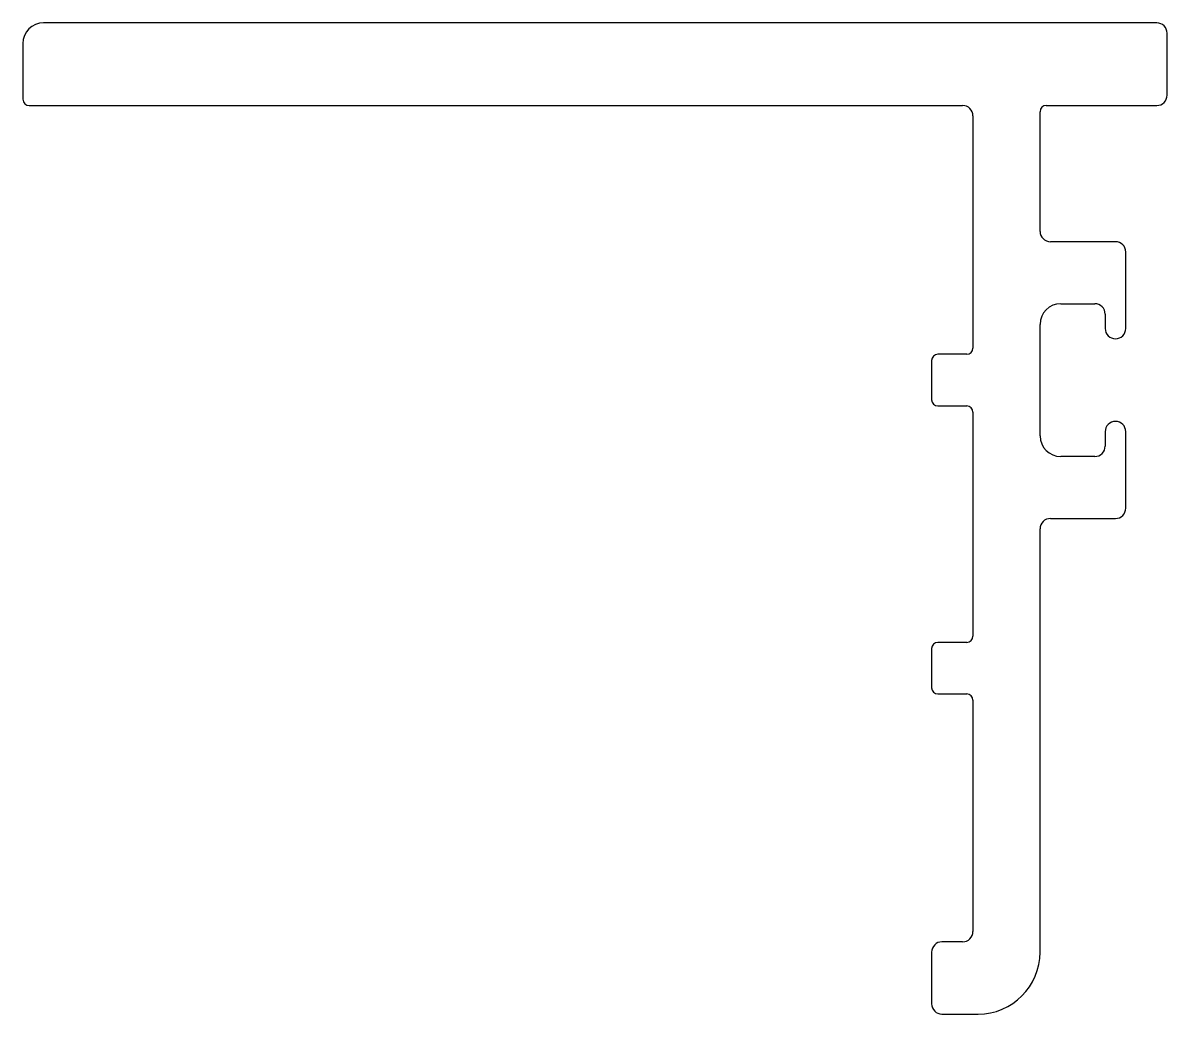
# Model space of a CAD drawing. Extents: x 525.1 to 580.5, y 749.4 to 797.4.
import ezdxf

# ---------------------------------------------------------------- set-up
doc = ezdxf.new("R2010")
doc.units = 0
doc.layers.get('0').update_dxf_attribs({"linetype": 'CONTINUOUS'})

msp = doc.modelspace()

# ---------------------------------------------------------------- linework, layer by layer
for p, q in [((580.043, 797.405), (526.143, 797.405)), ((580.543, 793.905), (580.543, 796.905)), ((525.143, 796.405), (525.143, 793.705)), ((525.443, 793.405), (570.643, 793.405)), ((574.693, 793.405), (580.043, 793.405)), ((571.143, 792.905), (571.143, 781.657)), ((574.393, 787.31), (574.393, 793.105)), ((578.043, 786.81), (574.893, 786.81)), ((578.543, 782.607), (578.543, 786.31)), ((575.393, 783.807), (577.043, 783.807)), ((574.393, 777.407), (574.393, 782.807)), ((577.543, 783.307), (577.543, 782.607)), ((570.843, 781.357), (569.443, 781.357)), ((569.143, 781.057), (569.143, 779.157)), ((569.443, 778.857), (570.843, 778.857)), ((571.143, 778.557), (571.143, 767.707)), ((577.543, 777.607), (577.543, 776.909)), ((578.543, 773.905), (578.543, 777.607)), ((577.043, 776.407), (575.393, 776.407)), ((574.893, 773.405), (578.043, 773.405)), ((574.393, 752.405), (574.393, 772.905)), ((570.843, 767.407), (569.443, 767.407)), ((569.143, 767.107), (569.143, 765.207)), ((569.443, 764.907), (570.843, 764.907)), ((571.143, 764.607), (571.143, 753.405)), ((570.643, 752.905), (569.643, 752.905)), ((569.143, 752.405), (569.143, 749.905)), ((569.643, 749.405), (571.393, 749.405))]:
    msp.add_line(p, q)
for centre, radius, start, end in [((526.143, 796.405), 1, 90, 180), ((580.043, 796.905), 0.5, 0.0037, 90), ((580.043, 793.905), 0.5, 270, 0), ((525.443, 793.705), 0.3, 180, 270), ((570.643, 792.905), 0.5, 0, 90), ((574.693, 793.105), 0.3, 90, 180), ((574.893, 787.31), 0.5, 180, 270), ((578.043, 786.31), 0.5, 360, 90), ((575.393, 782.807), 1, 90, 180), ((577.043, 783.307), 0.5, 360, 90), ((578.043, 782.607), 0.5, 180, 359.9999), ((569.443, 781.057), 0.3, 90, 180), ((570.843, 781.657), 0.3, 270, 0), ((569.443, 779.157), 0.3, 180, 270), ((570.843, 778.557), 0.3, 0, 90), ((578.043, 777.607), 0.5, 0.0001, 180), ((575.393, 777.407), 1, 180, 270), ((577.043, 776.907), 0.5, 270, 0.1861), ((574.893, 772.905), 0.5, 90, 180), ((578.043, 773.905), 0.5, 270, 0), ((569.443, 767.107), 0.3, 90, 180), ((570.843, 767.707), 0.3, 270, 0), ((569.443, 765.207), 0.3, 180, 270), ((570.843, 764.607), 0.3, 0, 90), ((569.643, 752.405), 0.5, 90, 180), ((570.643, 753.405), 0.5, 270, 0), ((571.393, 752.405), 3, 270, 0), ((569.643, 749.905), 0.5, 180, 270)]:
    msp.add_arc(centre, radius, start, end)

doc.saveas('drawing.dxf')
